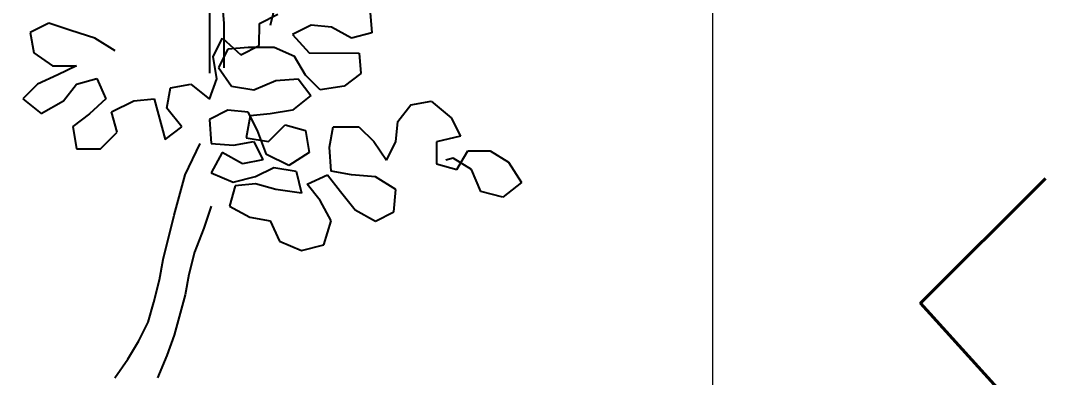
# Model space of a CAD drawing. Header units: millimetres. Extents: x 684983 to 685377, y 990360 to 990509.
# Drawn here: x 685049.342 to 685050.355, y 990434.803 to 990435.149 of the extents above; entities that cross this region are included whole.
import ezdxf

# ---------------------------------------------------------------- set-up
doc = ezdxf.new("R2010")
doc.units = ezdxf.units.MM
doc.layers.add('grid', color=8, linetype='Continuous', lineweight=9)
doc.layers.add('GRID LEVELS', color=7, linetype='Continuous', lineweight=13)
doc.layers.add('JACK  FRUIT TREE', color=7, linetype='Continuous')
doc.styles.get("Standard").update_dxf_attribs({"font": 'RomanS'})

# ---------------------------------------------------------------- blocks, each defined once
blk = doc.blocks.new('JT')
for p, q in [((0.19622, 0.74353, 157.72663), (0.19618, 0.70045, 157.72663)), ((0.20579, 0.73275, 157.72663), (0.2046, 0.74591, 157.72663)), ((0.2357, 0.73153, 157.72663), (0.2393, 0.74588, 157.72663)), ((0.20576, 0.70403, 157.72663), (0.20579, 0.73275, 157.72663)), ((0.18057, 0.63466, 157.72663), (0.19016, 0.65499, 157.72663)), ((0.17337, 0.60835, 157.72663), (0.18057, 0.63466, 157.72663)), ((0.16616, 0.57964, 157.72663), (0.17337, 0.60835, 157.72663)), ((0.1973, 0.61431, 157.72663), (0.1925, 0.59995, 157.72663)), ((0.1925, 0.59995, 157.72663), (0.18651, 0.58441, 157.72663)), ((0.18651, 0.58441, 157.72663), (0.1829, 0.57005, 157.72663)), ((0.16376, 0.56648, 157.72663), (0.16616, 0.57964, 157.72663)), ((0.1829, 0.57005, 157.72663), (0.1805, 0.55689, 157.72663)), ((0.16016, 0.55213, 157.72663), (0.16376, 0.56648, 157.72663)), ((0.1805, 0.55689, 157.72663), (0.1733, 0.53058, 157.72663)), ((0.15655, 0.53897, 157.72663), (0.16016, 0.55213, 157.72663)), ((0.15056, 0.52701, 157.72663), (0.15655, 0.53897, 157.72663)), ((0.1733, 0.53058, 157.72663), (0.1685, 0.51742, 157.72663)), ((0.14337, 0.51505, 157.72663), (0.15056, 0.52701, 157.72663)), ((0.13498, 0.50309, 157.72663), (0.14337, 0.51505, 157.72663)), ((0.1685, 0.51742, 157.72663), (0.1625, 0.50307, 157.72663))]:
    blk.add_line(p, q)
at = {"color": 3}
for p, q in [((0.22852, 0.73273, 157.72663), (0.24049, 0.7387, 157.72663)), ((0.30031, 0.73984, 157.72663), (0.3015, 0.72668, 157.72663)), ((0.09212, 0.73285, 157.72663), (0.08015, 0.72688, 157.72663)), ((0.10648, 0.72805, 157.72663), (0.09212, 0.73285, 157.72663)), ((0.22851, 0.71837, 157.72663), (0.22852, 0.73273, 157.72663)), ((0.26202, 0.7315, 157.72663), (0.25005, 0.72553, 157.72663)), ((0.27518, 0.73029, 157.72663), (0.26202, 0.7315, 157.72663)), ((0.28833, 0.7231, 157.72663), (0.27518, 0.73029, 157.72663)), ((0.08015, 0.72688, 157.72663), (0.08253, 0.71372, 157.72663)), ((0.12203, 0.72325, 157.72663), (0.10648, 0.72805, 157.72663)), ((0.13518, 0.71487, 157.72663), (0.12203, 0.72325, 157.72663)), ((0.25005, 0.72553, 157.72663), (0.26081, 0.71356, 157.72663)), ((0.3015, 0.72668, 157.72663), (0.28833, 0.7231, 157.72663)), ((0.19859, 0.71122, 157.72663), (0.20458, 0.72318, 157.72663)), ((0.20458, 0.72318, 157.72663), (0.21654, 0.7124, 157.72663)), ((0.22133, 0.71718, 157.72663), (0.20816, 0.716, 157.72663)), ((0.21654, 0.7124, 157.72663), (0.22851, 0.71837, 157.72663)), ((0.23808, 0.71717, 157.72663), (0.22133, 0.71718, 157.72663)), ((0.25123, 0.71117, 157.72663), (0.23808, 0.71717, 157.72663)), ((0.08253, 0.71372, 157.72663), (0.09449, 0.70533, 157.72663)), ((0.20097, 0.69686, 157.72663), (0.19859, 0.71122, 157.72663)), ((0.20816, 0.716, 157.72663), (0.20217, 0.70404, 157.72663)), ((0.2584, 0.6992, 157.72663), (0.25123, 0.71117, 157.72663)), ((0.26081, 0.71356, 157.72663), (0.29311, 0.71353, 157.72663)), ((0.29311, 0.71353, 157.72663), (0.29429, 0.70036, 157.72663)), ((0.09449, 0.70533, 157.72663), (0.11004, 0.70532, 157.72663)), ((0.11004, 0.70532, 157.72663), (0.09807, 0.69935, 157.72663)), ((0.20217, 0.70404, 157.72663), (0.21053, 0.69206, 157.72663)), ((0.09807, 0.69935, 157.72663), (0.08491, 0.69338, 157.72663)), ((0.11003, 0.69335, 157.72663), (0.1232, 0.69693, 157.72663)), ((0.1232, 0.69693, 157.72663), (0.12917, 0.68376, 157.72663)), ((0.19617, 0.6837, 157.72663), (0.20097, 0.69686, 157.72663)), ((0.23925, 0.69563, 157.72663), (0.25361, 0.69681, 157.72663)), ((0.25361, 0.69681, 157.72663), (0.26198, 0.68604, 157.72663)), ((0.26796, 0.68962, 157.72663), (0.2584, 0.6992, 157.72663)), ((0.29429, 0.70036, 157.72663), (0.28352, 0.692, 157.72663)), ((0.08491, 0.69338, 157.72663), (0.07533, 0.68381, 157.72663)), ((0.10165, 0.68259, 157.72663), (0.11003, 0.69335, 157.72663)), ((0.16865, 0.67775, 157.72663), (0.17105, 0.6909, 157.72663)), ((0.17105, 0.6909, 157.72663), (0.18421, 0.69329, 157.72663)), ((0.18421, 0.69329, 157.72663), (0.19617, 0.6837, 157.72663)), ((0.21053, 0.69206, 157.72663), (0.22489, 0.68966, 157.72663)), ((0.22489, 0.68966, 157.72663), (0.23925, 0.69563, 157.72663)), ((0.28352, 0.692, 157.72663), (0.26796, 0.68962, 157.72663)), ((0.07533, 0.68381, 157.72663), (0.08728, 0.67423, 157.72663)), ((0.12917, 0.68376, 157.72663), (0.11839, 0.6742, 157.72663)), ((0.14711, 0.68255, 157.72663), (0.16028, 0.68374, 157.72663)), ((0.16028, 0.68374, 157.72663), (0.16743, 0.65741, 157.72663)), ((0.26198, 0.68604, 157.72663), (0.25, 0.67647, 157.72663)), ((0.08728, 0.67423, 157.72663), (0.10165, 0.68259, 157.72663)), ((0.13275, 0.67539, 157.72663), (0.14711, 0.68255, 157.72663)), ((0.17821, 0.66577, 157.72663), (0.16865, 0.67775, 157.72663)), ((0.20813, 0.67651, 157.72663), (0.19616, 0.67054, 157.72663)), ((0.22129, 0.6753, 157.72663), (0.20813, 0.67651, 157.72663)), ((0.25, 0.67647, 157.72663), (0.23564, 0.6741, 157.72663)), ((0.31819, 0.66923, 157.72663), (0.32658, 0.67999, 157.72663)), ((0.32658, 0.67999, 157.72663), (0.33974, 0.68238, 157.72663)), ((0.33974, 0.68238, 157.72663), (0.35289, 0.67159, 157.72663)), ((0.11839, 0.6742, 157.72663), (0.10762, 0.66584, 157.72663)), ((0.13633, 0.66222, 157.72663), (0.13275, 0.67539, 157.72663)), ((0.19616, 0.67054, 157.72663), (0.19734, 0.65499, 157.72663)), ((0.22248, 0.67291, 157.72663), (0.22008, 0.65856, 157.72663)), ((0.22726, 0.66333, 157.72663), (0.22129, 0.6753, 157.72663)), ((0.23564, 0.6741, 157.72663), (0.22248, 0.67291, 157.72663)), ((0.31699, 0.65607, 157.72663), (0.31819, 0.66923, 157.72663)), ((0.35289, 0.67159, 157.72663), (0.35887, 0.65962, 157.72663)), ((0.10762, 0.66584, 157.72663), (0.10999, 0.65148, 157.72663)), ((0.16743, 0.65741, 157.72663), (0.17821, 0.66577, 157.72663)), ((0.23323, 0.64778, 157.72663), (0.22726, 0.66333, 157.72663)), ((0.23443, 0.65615, 157.72663), (0.24521, 0.66691, 157.72663)), ((0.24521, 0.66691, 157.72663), (0.25837, 0.66331, 157.72663)), ((0.25837, 0.66331, 157.72663), (0.26075, 0.64895, 157.72663)), ((0.27391, 0.65252, 157.72663), (0.27632, 0.66568, 157.72663)), ((0.27632, 0.66568, 157.72663), (0.29307, 0.66567, 157.72663)), ((0.29307, 0.66567, 157.72663), (0.30263, 0.65609, 157.72663)), ((0.12555, 0.65146, 157.72663), (0.13633, 0.66222, 157.72663)), ((0.2117, 0.65378, 157.72663), (0.22486, 0.65616, 157.72663)), ((0.22008, 0.65856, 157.72663), (0.23443, 0.65615, 157.72663)), ((0.22486, 0.65616, 157.72663), (0.23083, 0.64419, 157.72663)), ((0.30263, 0.65609, 157.72663), (0.31099, 0.64411, 157.72663)), ((0.31099, 0.64411, 157.72663), (0.31699, 0.65607, 157.72663)), ((0.34331, 0.65605, 157.72663), (0.3433, 0.64169, 157.72663)), ((0.35887, 0.65962, 157.72663), (0.34331, 0.65605, 157.72663)), ((0.10999, 0.65148, 157.72663), (0.12555, 0.65146, 157.72663)), ((0.20451, 0.649, 157.72663), (0.19732, 0.63584, 157.72663)), ((0.19734, 0.65499, 157.72663), (0.2117, 0.65378, 157.72663)), ((0.21767, 0.64181, 157.72663), (0.20451, 0.649, 157.72663)), ((0.26075, 0.64895, 157.72663), (0.24758, 0.64058, 157.72663)), ((0.27509, 0.63697, 157.72663), (0.27391, 0.65252, 157.72663)), ((0.35645, 0.63809, 157.72663), (0.36364, 0.65005, 157.72663)), ((0.36364, 0.65005, 157.72663), (0.378, 0.65004, 157.72663)), ((0.378, 0.65004, 157.72663), (0.38996, 0.64285, 157.72663)), ((0.23083, 0.64419, 157.72663), (0.21767, 0.64181, 157.72663)), ((0.24758, 0.64058, 157.72663), (0.23323, 0.64778, 157.72663)), ((0.35407, 0.64527, 157.72663), (0.34928, 0.64408, 157.72663)), ((0.36602, 0.63808, 157.72663), (0.35407, 0.64527, 157.72663)), ((0.38996, 0.64285, 157.72663), (0.39832, 0.62968, 157.72663)), ((0.19732, 0.63584, 157.72663), (0.21167, 0.62985, 157.72663)), ((0.22603, 0.63342, 157.72663), (0.238, 0.6394, 157.72663)), ((0.238, 0.6394, 157.72663), (0.25236, 0.63699, 157.72663)), ((0.25236, 0.63699, 157.72663), (0.25594, 0.62263, 157.72663)), ((0.28825, 0.63456, 157.72663), (0.27509, 0.63697, 157.72663)), ((0.3433, 0.64169, 157.72663), (0.35645, 0.63809, 157.72663)), ((0.37199, 0.62372, 157.72663), (0.36602, 0.63808, 157.72663)), ((0.21167, 0.62985, 157.72663), (0.22603, 0.63342, 157.72663)), ((0.22603, 0.62864, 157.72663), (0.21287, 0.62745, 157.72663)), ((0.23919, 0.62504, 157.72663), (0.22603, 0.62864, 157.72663)), ((0.25953, 0.62861, 157.72663), (0.2727, 0.63458, 157.72663)), ((0.2679, 0.61783, 157.72663), (0.25953, 0.62861, 157.72663)), ((0.2727, 0.63458, 157.72663), (0.28106, 0.6238, 157.72663)), ((0.3038, 0.63335, 157.72663), (0.28825, 0.63456, 157.72663)), ((0.31696, 0.62497, 157.72663), (0.3038, 0.63335, 157.72663)), ((0.39832, 0.62968, 157.72663), (0.38635, 0.62012, 157.72663)), ((0.21287, 0.62745, 157.72663), (0.20927, 0.6143, 157.72663)), ((0.25594, 0.62263, 157.72663), (0.23919, 0.62504, 157.72663)), ((0.28106, 0.6238, 157.72663), (0.29062, 0.61183, 157.72663)), ((0.31575, 0.61061, 157.72663), (0.31696, 0.62497, 157.72663)), ((0.38635, 0.62012, 157.72663), (0.37199, 0.62372, 157.72663)), ((0.27506, 0.60466, 157.72663), (0.2679, 0.61783, 157.72663)), ((0.20927, 0.6143, 157.72663), (0.22242, 0.60711, 157.72663)), ((0.29062, 0.61183, 157.72663), (0.30378, 0.60464, 157.72663)), ((0.30378, 0.60464, 157.72663), (0.31575, 0.61061, 157.72663)), ((0.22242, 0.60711, 157.72663), (0.23558, 0.6047, 157.72663)), ((0.23558, 0.6047, 157.72663), (0.24155, 0.59153, 157.72663)), ((0.27026, 0.58911, 157.72663), (0.27506, 0.60466, 157.72663)), ((0.24155, 0.59153, 157.72663), (0.2559, 0.58554, 157.72663)), ((0.2559, 0.58554, 157.72663), (0.27026, 0.58911, 157.72663))]:
    blk.add_line(p, q, dxfattribs=at)

msp = doc.modelspace()

# ---------------------------------------------------------------- linework, layer by layer
at = {"layer": 'grid'}
msp.add_line((685050.0136, 990509.1548), (685050.0136, 990370.8996), dxfattribs=at)

# ---------------------------------------------------------------- block references
at = {"layer": 'JACK  FRUIT TREE', "xscale": 1.5, "yscale": 1.5, "zscale": 1.5}
msp.add_blockref('JT', (685049.2305, 990434.0479, -138.05), dxfattribs=at)

# ---------------------------------------------------------------- texts
at = {"layer": 'GRID LEVELS', "width": 0.5}
msp.add_text('98.455', height=0.8, rotation=45, dxfattribs=at).set_placement((685049.63, 990433.1578, 98.4546))

doc.saveas('drawing.dxf')
